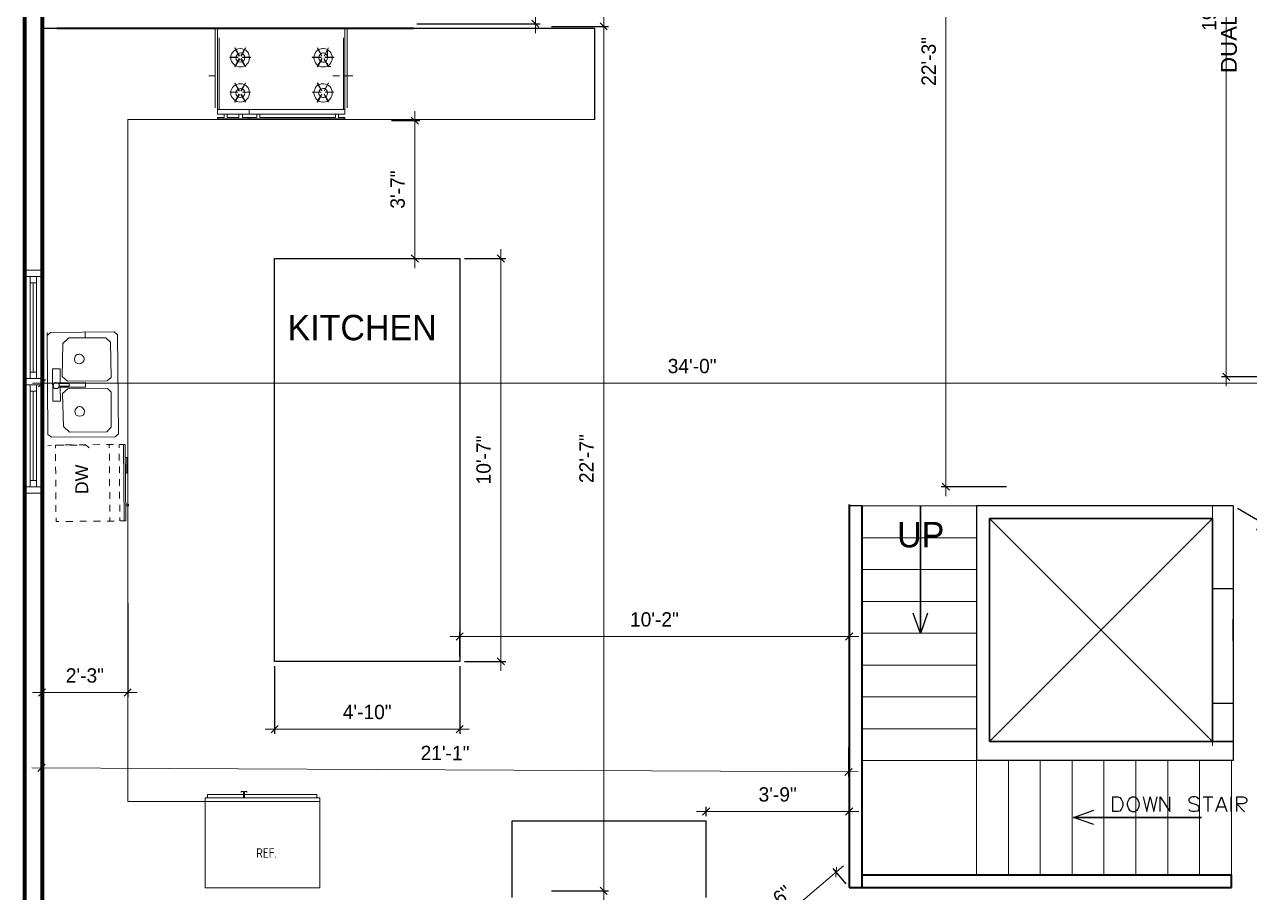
# Model space of a CAD drawing. Extents: x 2753 to 8941, y 12146 to 15850.
# Drawn here: x 5429 to 5813.5, y 13919 to 14191.7 of the extents above; entities that cross this region are included whole.
import ezdxf

# ---------------------------------------------------------------- set-up
doc = ezdxf.new("R2010")
doc.units = 0
doc.header["$LTSCALE"] = 20
doc.header["$MEASUREMENT"] = 0
doc.layers.get('0').update_dxf_attribs({"lineweight": 9})
doc.layers.get('DefPoints').update_dxf_attribs({"color": 17})
for name, color, linetype in [('$0$01', 1, 'Continuous'), ('$0$A-HATCH-ROOF', 252, 'Continuous'), ('A-WALL-PATT', 253, 'Continuous'), ('A-WALL-PATT-I', 1, 'Continuous'), ('ARROW', 4, 'Continuous'), ('EX-BLDG_EXTERIOR', 1, 'Continuous'), ('PEL_INT', 1, 'Continuous'), ('S-GRID-DIM', 1, 'Continuous'), ('S-SECT-MISC', 134, 'Continuous')]:
    doc.layers.add(name, color=color, linetype=linetype)
for name, color, linetype, lineweight in [('A-FINE-15', 4, 'Continuous', 15), ('A-stairs', 30, 'Continuous', 13), ('A-Wall-New', 1, 'Continuous', 50), ('A-Wall-Partition', 3, 'Continuous', 35), ('A-windoor', 2, 'Continuous', 13), ('AFURNITURE', 134, 'Continuous', 18), ('DIM', 8, 'Continuous', 5), ('TEXT', 6, 'Continuous', 25)]:
    doc.layers.add(name, color=color, linetype=linetype, lineweight=lineweight)
doc.styles.add('ARCHITXT', font='ARCHITXT.SHX', dxfattribs={"height": 2})
doc.styles.add('PDF Arial', font='arial.ttf')
doc.styles.get("Standard").update_dxf_attribs({"font": 'stylu.ttf'})
doc.dimstyles.new('Forum 24', dxfattribs={"dimscale": 24, "dimtxt": 0.1875, "dimasz": 0.09375, "dimexe": 0.0625, "dimexo": 0.0625, "dimgap": 0.125, "dimtad": 1, "dimdec": 4, "dimrnd": 1, "dimzin": 7, "dimdsep": 46, "dimlunit": 4, "dimtxsty": 'Standard', "dimblk": 'OBLIQUE', "dimblk1": 'DIMTICK', "dimblk2": 'OBLIQUE', "dimcen": -0.0625, "dimdle": 0.125, "dimclrd": 256, "dimclre": 256, "dimclrt": 256, "dimadec": 0, "dimazin": 0, "dimtfac": 1, "dimtdec": 4, "dimtmove": 1, "dimatfit": 3, "dimfxl": 0.0625, "dimtvp": 1.2, "dimfrac": 2, "dimtolj": 1, "dimtzin": 7, "dimlwd": 13, "dimarcsym": 0})

# ---------------------------------------------------------------- blocks, each defined once
blk = doc.blocks.new('*U674')
for p, q in [((-18, 0), (14, 0)), ((-18, -3.75), (-18, -1.75)), ((-18, -1.75), (14, -1.75)), ((14, -3.75), (-18, -3.75)), ((-16, -1.75), (-16, -3.75)), ((12, -2.75), (-16, -2.75)), ((12, -1.75), (12, -3.75)), ((14, -1.75), (14, -3.75)), ((-18, -5.5), (14, -5.5))]:
    blk.add_line(p, q)
blk.add_lwpolyline([(-18, -5.5), (-20, -5.5), (-20, 0), (-18, 0)], close=True)
at = {"extrusion": (0, 0, -1)}
blk.add_lwpolyline([(-14, -5.5), (-16, -5.5), (-16, 0), (-14, 0)], close=True, dxfattribs=at)
blk = doc.blocks.new('U5TU')
at = {"layer": 'AFURNITURE'}
for p, q in [((21915.98, 3043.41), (21890.95, 3043.41)), ((21915.98, 3002.04), (21890.95, 3002.04))]:
    blk.add_line(p, q, dxfattribs=at)
for points in [[(21905.97, 3043.2), (21905.97, 3045.2)], [(21917.97, 3042.74), (21890.95, 3042.74)], [(21916.53, 3042.3), (21893.95, 3042.3)], [(21905.97, 3042.52), (21905.97, 3044.64)], [(21916.53, 3002.71), (21916.53, 3042.74)], [(21917.97, 3002.71), (21917.97, 3042.74)], [(21919.42, 3042.74), (21918.97, 3042.74)], [(21918.97, 3040.74), (21918.97, 3042.74)], [(21919.42, 3002.71), (21919.42, 3042.74)], [(21899.74, 3036.18), (21897.18, 3037.63)], [(21899.62, 3036.18), (21897.18, 3037.52)], [(21897.29, 3036.07), (21897.4, 3036.63), (21897.62, 3037.18), (21897.96, 3037.63), (21898.29, 3037.96), (21898.73, 3038.29), (21899.18, 3038.52), (21899.74, 3038.74), (21900.18, 3038.74), (21900.85, 3038.74), (21901.29, 3038.52), (21901.85, 3038.29), (21902.29, 3037.96), (21902.63, 3037.63), (21902.85, 3037.18), (21903.07, 3036.63), (21903.07, 3036.07)], [(21900.07, 3036.51), (21900.07, 3039.29)], [(21900.18, 3039.29), (21900.07, 3039.29)], [(21900.18, 3036.51), (21900.18, 3039.29)], [(21900.51, 3036.18), (21902.96, 3037.63)], [(21900.74, 3036.18), (21903.07, 3037.52)], [(21902.96, 3037.29), (21902.96, 3038.29)], [(21903.07, 3037.52), (21902.96, 3037.63)], [(21905.97, 3038.98), (21905.97, 3041.09)], [(21908.19, 3037.52), (21908.19, 3037.63)], [(21910.63, 3036.18), (21908.19, 3037.63)], [(21910.63, 3036.18), (21908.19, 3037.52)], [(21908.41, 3036.07), (21908.52, 3036.63), (21908.74, 3037.18), (21908.96, 3037.63), (21909.3, 3037.96), (21909.74, 3038.29), (21910.19, 3038.52), (21910.74, 3038.74), (21911.3, 3038.74), (21911.86, 3038.74), (21912.41, 3038.52), (21912.86, 3038.29), (21913.3, 3037.96), (21913.63, 3037.63), (21913.97, 3037.18), (21914.08, 3036.63), (21914.19, 3036.07)], [(21911.08, 3036.51), (21911.08, 3039.29)], [(21911.08, 3036.51), (21911.08, 3039.29)], [(21911.63, 3036.18), (21913.97, 3037.63)], [(21911.74, 3036.18), (21914.19, 3037.52)], [(21914.19, 3037.52), (21913.97, 3037.63)], [(21918.97, 3040.74), (21917.97, 3040.74)], [(21918.97, 3039.74), (21917.97, 3039.74)], [(21918.97, 3016.05), (21918.97, 3039.74)], [(21897.18, 3034.07), (21899.74, 3035.51)], [(21897.18, 3034.29), (21899.62, 3035.51)], [(21903.07, 3036.07), (21903.07, 3035.85), (21903.07, 3035.29), (21902.85, 3034.85), (21902.63, 3034.29), (21902.29, 3033.85), (21901.85, 3033.51), (21901.29, 3033.29), (21900.85, 3033.07), (21900.18, 3032.96), (21899.62, 3033.07), (21899.07, 3033.29), (21898.62, 3033.51), (21898.18, 3033.85), (21897.85, 3034.29), (21897.51, 3034.85), (21897.4, 3035.29), (21897.29, 3035.85), (21897.29, 3036.07)], [(21897.96, 3037.29), (21899.85, 3037.29)], [(21898.73, 3036.07), (21898.85, 3036.29), (21898.96, 3036.63), (21899.29, 3036.96), (21899.74, 3037.18), (21900.18, 3037.29), (21900.74, 3037.18), (21901.18, 3036.96), (21901.51, 3036.63), (21901.63, 3036.29), (21901.63, 3036.07)], [(21901.63, 3036.07), (21901.63, 3035.85), (21901.51, 3035.4), (21901.18, 3034.96), (21900.74, 3034.62), (21900.18, 3034.4), (21899.62, 3034.62), (21899.18, 3034.96), (21898.85, 3035.4), (21898.73, 3035.85), (21898.73, 3036.07)], [(21899.62, 3036.18), (21899.74, 3036.18)], [(21899.74, 3035.51), (21899.62, 3035.51)], [(21900.18, 3036.51), (21900.07, 3036.51)], [(21900.07, 3032.51), (21900.07, 3035.29)], [(21900.18, 3035.29), (21900.07, 3035.29)], [(21900.18, 3032.51), (21900.18, 3035.29)], [(21900.74, 3036.18), (21900.51, 3036.18)], [(21900.51, 3035.51), (21900.74, 3035.51)], [(21902.96, 3034.07), (21900.51, 3035.51)], [(21903.07, 3034.29), (21900.74, 3035.51)], [(21901.96, 3037.29), (21902.96, 3037.29)], [(21902.96, 3034.07), (21903.07, 3034.29)], [(21908.19, 3034.07), (21910.63, 3035.51)], [(21908.19, 3034.29), (21910.63, 3035.51)], [(21908.19, 3034.07), (21908.19, 3034.29)], [(21914.19, 3036.07), (21914.19, 3035.85), (21914.08, 3035.29), (21913.97, 3034.85), (21913.63, 3034.29), (21913.3, 3033.85), (21912.86, 3033.51), (21912.41, 3033.29), (21911.86, 3033.07), (21911.3, 3032.96), (21910.63, 3033.07), (21910.19, 3033.29), (21909.63, 3033.51), (21909.19, 3033.85), (21908.85, 3034.29), (21908.63, 3034.85), (21908.41, 3035.29), (21908.41, 3035.85), (21908.41, 3036.07)], [(21909.85, 3036.07), (21909.85, 3036.29), (21910.08, 3036.63), (21910.41, 3036.96), (21910.74, 3037.18), (21911.3, 3037.29), (21911.86, 3037.18), (21912.3, 3036.96), (21912.63, 3036.63), (21912.63, 3036.29), (21912.75, 3036.07)], [(21912.75, 3036.07), (21912.75, 3035.85), (21912.63, 3035.4), (21912.3, 3034.96), (21911.86, 3034.62), (21911.3, 3034.4), (21910.74, 3034.62), (21910.19, 3034.96), (21909.97, 3035.4), (21909.85, 3035.85), (21909.85, 3036.07)], [(21911.08, 3032.51), (21911.08, 3035.29)], [(21911.08, 3032.51), (21911.08, 3035.29)], [(21911.74, 3036.18), (21911.63, 3036.18)], [(21911.63, 3035.51), (21911.74, 3035.51)], [(21913.97, 3034.07), (21911.63, 3035.51)], [(21914.19, 3034.29), (21911.74, 3035.51)], [(21913.97, 3034.07), (21914.19, 3034.29)], [(21900.18, 3032.51), (21900.07, 3032.51)], [(21918.97, 3016.05), (21917.97, 3016.05)], [(21918.97, 3015.05), (21917.97, 3015.05)], [(21918.97, 3010.61), (21918.97, 3015.05)], [(21899.62, 3010.05), (21897.18, 3011.5)], [(21899.74, 3010.27), (21897.18, 3011.5)], [(21897.29, 3009.94), (21897.4, 3010.49), (21897.62, 3011.05), (21897.85, 3011.61), (21898.18, 3011.94), (21898.62, 3012.39), (21899.18, 3012.61), (21899.62, 3012.72), (21900.18, 3012.83), (21900.85, 3012.72), (21901.29, 3012.61), (21901.85, 3012.39), (21902.29, 3011.94), (21902.63, 3011.61), (21902.85, 3011.05), (21903.07, 3010.49), (21903.07, 3009.94)], [(21898.73, 3009.94), (21898.73, 3009.94), (21898.85, 3010.49), (21899.18, 3010.94), (21899.62, 3011.27), (21900.18, 3011.38), (21900.74, 3011.27), (21901.18, 3010.94), (21901.51, 3010.49), (21901.63, 3009.94), (21901.63, 3009.94)], [(21900.07, 3010.61), (21900.07, 3013.16)], [(21900.18, 3013.16), (21900.07, 3013.16)], [(21900.18, 3010.61), (21900.07, 3010.61)], [(21900.18, 3010.61), (21900.18, 3013.16)], [(21900.51, 3010.27), (21902.96, 3011.5)], [(21900.74, 3010.05), (21903.07, 3011.5)], [(21903.07, 3011.5), (21902.96, 3011.5)], [(21910.63, 3010.05), (21908.19, 3011.5)], [(21910.63, 3010.27), (21908.19, 3011.5)], [(21908.41, 3009.94), (21908.41, 3010.49), (21908.63, 3011.05), (21908.96, 3011.61), (21909.3, 3011.94), (21909.74, 3012.39), (21910.19, 3012.61), (21910.74, 3012.72), (21911.3, 3012.83), (21911.86, 3012.72), (21912.41, 3012.61), (21912.86, 3012.39), (21913.3, 3011.94), (21913.63, 3011.61), (21913.97, 3011.05), (21914.08, 3010.49), (21914.19, 3009.94)], [(21909.85, 3009.94), (21909.85, 3009.94), (21909.97, 3010.49), (21910.19, 3010.94), (21910.74, 3011.27), (21911.3, 3011.38), (21911.86, 3011.27), (21912.3, 3010.94), (21912.63, 3010.49), (21912.75, 3009.94), (21912.75, 3009.94)], [(21911.08, 3010.61), (21911.08, 3013.16)], [(21911.08, 3010.61), (21911.08, 3013.16)], [(21911.63, 3010.27), (21913.97, 3011.5)], [(21911.74, 3010.05), (21914.19, 3011.5)], [(21914.19, 3011.5), (21913.97, 3011.5)], [(21917.97, 3012.72), (21916.53, 3012.72)], [(21918.97, 3010.61), (21917.97, 3010.61)], [(21919.42, 3012.72), (21918.97, 3012.72)], [(21897.18, 3008.16), (21899.62, 3009.61)], [(21897.18, 3008.16), (21899.74, 3009.49)], [(21903.07, 3009.94), (21903.07, 3009.94), (21903.07, 3009.38), (21902.85, 3008.83), (21902.63, 3008.27), (21902.29, 3007.83), (21901.85, 3007.49), (21901.29, 3007.16), (21900.85, 3006.94), (21900.18, 3006.94), (21899.62, 3006.94), (21899.07, 3007.16), (21898.62, 3007.49), (21898.18, 3007.83), (21897.85, 3008.27), (21897.51, 3008.83), (21897.4, 3009.38), (21897.29, 3009.94), (21897.29, 3009.94)], [(21901.63, 3009.94), (21901.51, 3009.38), (21901.18, 3008.94), (21900.74, 3008.6), (21900.18, 3008.49), (21899.74, 3008.6), (21899.29, 3008.94), (21898.96, 3009.38), (21898.73, 3009.94)], [(21899.62, 3010.05), (21899.74, 3010.27)], [(21899.74, 3009.49), (21899.62, 3009.61)], [(21900.07, 3006.6), (21900.07, 3009.16)], [(21900.18, 3009.16), (21900.07, 3009.16)], [(21900.18, 3006.6), (21900.18, 3009.16)], [(21900.74, 3010.05), (21900.51, 3010.27)], [(21900.51, 3009.49), (21900.74, 3009.61)], [(21902.96, 3008.16), (21900.51, 3009.49)], [(21903.07, 3008.16), (21900.74, 3009.61)], [(21902.96, 3008.16), (21903.07, 3008.16)], [(21908.19, 3008.16), (21910.63, 3009.61)], [(21908.19, 3008.16), (21910.63, 3009.49)], [(21914.19, 3009.94), (21914.19, 3009.94), (21914.08, 3009.38), (21913.97, 3008.83), (21913.63, 3008.27), (21913.3, 3007.83), (21912.86, 3007.49), (21912.41, 3007.16), (21911.86, 3006.94), (21911.3, 3006.94), (21910.63, 3006.94), (21910.19, 3007.16), (21909.63, 3007.49), (21909.19, 3007.83), (21908.85, 3008.27), (21908.63, 3008.83), (21908.41, 3009.38), (21908.41, 3009.94), (21908.41, 3009.94)], [(21912.75, 3009.94), (21912.63, 3009.38), (21912.3, 3008.94), (21911.86, 3008.6), (21911.3, 3008.49), (21910.74, 3008.6), (21910.41, 3008.94), (21910.08, 3009.38), (21909.85, 3009.94)], [(21910.63, 3010.05), (21910.63, 3010.27)], [(21910.63, 3009.49), (21910.63, 3009.61)], [(21911.08, 3006.6), (21911.08, 3009.16)], [(21911.08, 3006.6), (21911.08, 3009.16)], [(21911.74, 3010.05), (21911.63, 3010.27)], [(21911.63, 3009.49), (21911.74, 3009.61)], [(21913.97, 3008.16), (21911.63, 3009.49)], [(21914.19, 3008.16), (21911.74, 3009.61)], [(21913.97, 3008.16), (21914.19, 3008.16)], [(21918.97, 3009.49), (21917.97, 3009.49)], [(21918.97, 3005.82), (21918.97, 3009.49)], [(21916.53, 3003.27), (21893.95, 3003.27)], [(21900.18, 3006.6), (21900.07, 3006.6)], [(21918.97, 3005.82), (21917.97, 3005.82)], [(21918.97, 3004.82), (21917.97, 3004.82)], [(21918.97, 3004.82), (21917.97, 3004.82)], [(21918.97, 3002.71), (21918.97, 3004.82)], [(21917.97, 3002.71), (21890.95, 3002.71)], [(21905.97, 3001.15), (21905.97, 3002.04)], [(21905.97, 3000.05), (21905.97, 3001.83)], [(21919.42, 3002.71), (21918.97, 3002.71)]]:
    blk.add_lwpolyline(points, dxfattribs=at)
blk = doc.blocks.new('QWA')
at = {"layer": 'AFURNITURE'}
blk.add_line((22086.83, 3052.23), (22122.86, 3052.23), dxfattribs=at)
for points in [[(22086.83, 3080.51), (22086.83, 3052.23)], [(22086.83, 3080.51), (22122.86, 3080.51)], [(22087.61, 3081.51), (22098.84, 3081.51)], [(22087.61, 3081.51), (22087.61, 3080.51)], [(22098.18, 3082.51), (22098.84, 3082.51)], [(22098.18, 3082.51), (22098.18, 3082.18)], [(22098.84, 3082.51), (22098.84, 3080.51)], [(22099.18, 3082.51), (22099.18, 3080.51)], [(22099.18, 3082.51), (22099.95, 3082.51)], [(22099.18, 3081.51), (22121.86, 3081.51)], [(22099.95, 3082.51), (22099.95, 3082.18)], [(22121.86, 3081.51), (22121.86, 3080.51)], [(22122.86, 3080.51), (22122.86, 3052.23)], [(22086.83, 3079.4), (22122.86, 3079.4)]]:
    blk.add_lwpolyline(points, dxfattribs=at)
at = {"layer": 'TEXT', "insert": (22106.11, 3061.67), "char_height": 3, "width": 72.8977, "attachment_point": 8, "style": 'ARCHITXT'}
blk.add_mtext('\\A1;REF.', dxfattribs=at)
blk = doc.blocks.new('OLL')
at = {"layer": 'AFURNITURE'}
for points in [[(21963.83, 3098.16), (21963.83, 3099.05)], [(21964.94, 3099.05), (21963.83, 3099.05)], [(21968.95, 3099.05), (21966.84, 3099.05)], [(21972.95, 3099.05), (21970.84, 3099.05)], [(21976.95, 3099.05), (21974.84, 3099.05)], [(21980.96, 3099.05), (21978.84, 3099.05)], [(21984.96, 3099.05), (21982.85, 3099.05)], [(21987.85, 3099.05), (21986.85, 3099.05)], [(21987.77, 3100.27), (21987.77, 3101.39)], [(21987.85, 3098.16), (21987.85, 3099.05)], [(21991.19, 3101.39), (21990.3, 3100.27)], [(21990.3, 3080.26), (21990.3, 3100.27)], [(22022.32, 3101.39), (21991.19, 3101.39)], [(22011.76, 3099.72), (22001.64, 3099.72)], [(22001.64, 3097.38), (22001.64, 3099.72)], [(22007.53, 3098.83), (22007.42, 3099.16), (22007.2, 3099.39), (22006.87, 3099.5), (22006.53, 3099.61), (22006.2, 3099.5), (22005.86, 3099.39), (22005.64, 3099.16), (22005.64, 3098.83)], [(22011.76, 3097.38), (22011.76, 3099.72)], [(22019.28, 3101.39), (22018.39, 3101.39)], [(22023.17, 3101.39), (22021.28, 3101.39)], [(22023.21, 3100.27), (22022.32, 3101.39)], [(22023.21, 3080.26), (22023.21, 3100.27)], [(21963.83, 3093.83), (21963.83, 3095.94)], [(21987.77, 3096.27), (21987.77, 3098.27)], [(21987.85, 3093.83), (21987.85, 3095.94)], [(21993.63, 3096.49), (21991.85, 3094.6)], [(22003.97, 3096.72), (21993.63, 3096.49)], [(22005.98, 3097.38), (22001.64, 3097.38)], [(22005.42, 3095.05), (22003.97, 3096.72)], [(22005.42, 3082.59), (22005.42, 3095.05)], [(22005.64, 3098.83), (22005.64, 3098.61), (22005.64, 3098.27), (22005.86, 3097.94), (22006.2, 3097.72), (22006.53, 3097.72), (22006.98, 3097.72), (22007.2, 3097.94), (22007.42, 3098.27), (22007.53, 3098.61), (22007.53, 3098.83)], [(22005.98, 3089.49), (22005.98, 3097.83)], [(22006.31, 3094.6), (22006.31, 3097.72)], [(22007.09, 3094.6), (22007.09, 3097.72)], [(22007.42, 3089.49), (22007.42, 3097.83)], [(22011.76, 3097.38), (22007.42, 3097.38)], [(22009.31, 3096.72), (22007.87, 3095.05)], [(22007.87, 3082.59), (22007.87, 3095.05)], [(22019.76, 3096.49), (22009.31, 3096.72)], [(22021.43, 3094.6), (22019.76, 3096.49)], [(21963.83, 3089.49), (21963.83, 3091.6)], [(21987.77, 3092.27), (21987.77, 3094.27)], [(21987.85, 3089.49), (21987.85, 3091.6)], [(21991.85, 3082.93), (21991.85, 3094.6)], [(21999.86, 3091.38), (21999.75, 3091.94), (21999.3, 3092.49), (21998.86, 3092.71), (21998.3, 3092.82), (21997.64, 3092.71), (21997.19, 3092.49), (21996.97, 3091.94), (21996.86, 3091.38)], [(21996.86, 3091.38), (21996.86, 3091.38), (21996.97, 3090.82), (21997.19, 3090.27), (21997.64, 3089.93), (21998.3, 3089.82), (21998.53, 3089.82), (21998.86, 3089.93), (21999.08, 3090.16), (21999.3, 3090.27), (21999.53, 3090.6), (21999.75, 3090.82), (21999.86, 3091.16), (21999.86, 3091.38), (21999.86, 3091.38)], [(22007.09, 3094.6), (22006.31, 3094.6)], [(22016.32, 3091.38), (22016.21, 3091.94), (22015.87, 3092.49), (22015.32, 3092.71), (22014.76, 3092.82), (22014.2, 3092.71), (22013.76, 3092.49), (22013.43, 3091.94), (22013.32, 3091.38)], [(22013.32, 3091.38), (22013.32, 3091.38), (22013.43, 3090.82), (22013.76, 3090.27), (22014.2, 3089.93), (22014.76, 3089.82), (22015.09, 3089.82), (22015.32, 3089.93), (22015.65, 3090.16), (22015.87, 3090.27), (22016.1, 3090.6), (22016.21, 3090.82), (22016.32, 3091.16), (22016.32, 3091.38), (22016.32, 3091.38)], [(22021.43, 3082.93), (22021.43, 3094.6)], [(21986.88, 3088.49), (21987.77, 3089.38)], [(21987.77, 3089.38), (21987.77, 3090.27)], [(22007.42, 3089.49), (22005.98, 3089.49)], [(22021.28, 3089.38), (22023.17, 3089.38)], [(21963.83, 3085.15), (21963.83, 3087.26)], [(21987.85, 3085.15), (21987.85, 3087.26)], [(21963.83, 3080.82), (21963.83, 3083.04)], [(21964.94, 3082.15), (21963.83, 3082.15)], [(21968.95, 3082.15), (21966.84, 3082.15)], [(21972.95, 3082.15), (21970.84, 3082.15)], [(21976.95, 3082.15), (21974.84, 3082.15)], [(21980.96, 3082.15), (21978.84, 3082.15)], [(21984.96, 3082.15), (21982.85, 3082.15)], [(21987.85, 3082.15), (21986.85, 3082.15)], [(21987.85, 3080.82), (21987.85, 3083.04)], [(21991.19, 3079.26), (21990.3, 3080.26)], [(21993.3, 3081.48), (21991.85, 3082.93)], [(22004.31, 3081.37), (21993.3, 3081.48)], [(22005.42, 3082.59), (22004.31, 3081.37)], [(22008.87, 3081.37), (22007.87, 3082.59)], [(22019.99, 3081.48), (22008.87, 3081.37)], [(22021.43, 3082.93), (22019.99, 3081.48)], [(22023.21, 3080.26), (22022.32, 3079.26)], [(21964.94, 3079.04), (21963.83, 3079.04)], [(21963.83, 3077.7), (21963.83, 3078.81)], [(21987.85, 3077.7), (21963.83, 3077.7)], [(21963.83, 3077.15), (21963.83, 3077.7)], [(21987.85, 3077.15), (21963.83, 3077.15)], [(21968.95, 3079.04), (21966.84, 3079.04)], [(21968.61, 3076.26), (21968.61, 3077.15)], [(21969.06, 3076.26), (21968.61, 3076.26)], [(21969.06, 3076.26), (21969.06, 3077.15)], [(21969.06, 3076.26), (21969.06, 3077.15)], [(21972.95, 3079.04), (21970.84, 3079.04)], [(21976.95, 3079.04), (21974.84, 3079.04)], [(21980.96, 3079.04), (21978.84, 3079.04)], [(21978.84, 3076.7), (21978.84, 3077.15)], [(21983.74, 3076.7), (21978.84, 3076.7)], [(21984.96, 3079.04), (21982.85, 3079.04)], [(21983.74, 3076.7), (21983.74, 3077.15)], [(21987.85, 3079.04), (21986.85, 3079.04)], [(21987.85, 3077.7), (21987.85, 3078.81)], [(21987.85, 3077.15), (21987.85, 3077.7)], [(22022.32, 3079.26), (21991.19, 3079.26)]]:
    blk.add_lwpolyline(points, dxfattribs=at)
at = {"layer": 'TEXT', "insert": (21972.35, 3092.89), "char_height": 4, "width": 61.2803, "attachment_point": 1}
blk.add_mtext('{\\fArial|b0|i0|c0|p34;DW}', dxfattribs=at)
blk = doc.blocks.new('_Oblique')
at = {"color": 0, "linetype": 'ByBlock', "lineweight": -2}
blk.add_line((-0.5, -0.5), (0.5, 0.5), dxfattribs=at)
blk = doc.blocks.new('*D788')
at = {"layer": 'DefPoints', "color": 0, "transparency": 16777216}
for p in [(5558.71, 14313.63), (5550.67, 14191.9), (5589.36, 14191.9)]:
    blk.add_point(p, dxfattribs=at)
at = {"layer": 'DIM', "lineweight": 13, "transparency": 16777216}
blk.add_line((5589.36, 14316.63), (5589.36, 14188.9), dxfattribs=at)
at = {"layer": 'DIM', "lineweight": -2, "transparency": 16777216}
for p, q in [((5560.21, 14313.63), (5590.86, 14313.63)), ((5552.17, 14191.9), (5590.86, 14191.9))]:
    blk.add_line(p, q, dxfattribs=at)
at = {"layer": 'DIM', "lineweight": 13, "transparency": 16777216, "xscale": 2.25, "yscale": 2.25, "zscale": 2.25}
for p, rotation in [((5589.36, 14313.63), 90), ((5589.36, 14191.9), 270)]:
    blk.add_blockref('_Oblique', p, dxfattribs=dict(at, rotation=rotation))
at = {"layer": 'DIM', "transparency": 16777216, "insert": (5580.98, 14253.12), "char_height": 4.5, "attachment_point": 5, "rotation": 90}
blk.add_mtext('\\A1;10\'-2"', dxfattribs=at)
blk = doc.blocks.new('DIMTICK')
for p, q in [((-1, 0), (1, 0)), ((0, 1), (0, -1))]:
    blk.add_line(p, q)
at = {"const_width": 0.141}
blk.add_lwpolyline([(0.71, 0.71), (-0.71, -0.71)], dxfattribs=at)
blk = doc.blocks.new('*D790')
at = {"layer": 'DefPoints', "color": 0, "transparency": 16777216}
for p in [(5842.6, 14191.4), (5434.52, 14185.59), (5842.6, 14079)]:
    blk.add_point(p, dxfattribs=at)
at = {"layer": 'DIM', "lineweight": -2, "transparency": 16777216}
for p, q in [((5842.6, 14189.9), (5842.6, 14077.5)), ((5434.52, 14184.09), (5434.52, 14077.5))]:
    blk.add_line(p, q, dxfattribs=at)
at = {"layer": 'DIM', "lineweight": 13, "transparency": 16777216}
blk.add_line((5431.52, 14079), (5845.6, 14079), dxfattribs=at)
at = {"layer": 'DIM', "lineweight": 13, "transparency": 16777216, "xscale": 2.25, "yscale": 2.25, "zscale": 2.25, "rotation": 180}
blk.add_blockref('_Oblique', (5434.52, 14079), dxfattribs=at)
at = {"layer": 'DIM', "lineweight": 13, "transparency": 16777216, "xscale": 2.25, "yscale": 2.25, "zscale": 2.25}
blk.add_blockref('_Oblique', (5842.6, 14079), dxfattribs=at)
at = {"layer": 'DIM', "transparency": 16777216, "insert": (5638.56, 14084.36), "char_height": 4.5, "attachment_point": 5}
blk.add_mtext('\\A1;34\'-0"', dxfattribs=at)
blk = doc.blocks.new('*D791')
at = {"layer": '$0$A-HATCH-ROOF', "lineweight": 13, "transparency": 16777216}
blk.add_line((5551.55, 14164.47), (5551.55, 14115.14), dxfattribs=at)
at = {"layer": '$0$A-HATCH-ROOF', "lineweight": -2, "transparency": 16777216}
for p, q in [((5544.21, 14161.47), (5553.05, 14161.47)), ((5544.21, 14118.14), (5553.05, 14118.14))]:
    blk.add_line(p, q, dxfattribs=at)
at = {"layer": 'DefPoints', "color": 0, "transparency": 16777216}
for p in [(5542.71, 14161.47), (5542.71, 14118.14), (5551.55, 14118.14)]:
    blk.add_point(p, dxfattribs=at)
at = {"layer": '$0$A-HATCH-ROOF', "lineweight": 13, "transparency": 16777216, "xscale": 2.25, "yscale": 2.25, "zscale": 2.25}
for p, rotation in [((5551.55, 14161.47), 90), ((5551.55, 14118.14), 270)]:
    blk.add_blockref('_Oblique', p, dxfattribs=dict(at, rotation=rotation))
at = {"layer": '$0$A-HATCH-ROOF', "transparency": 16777216, "insert": (5546.14, 14139.8), "char_height": 4.5, "attachment_point": 5, "rotation": 90}
blk.add_mtext('\\A1;3\'-7"', dxfattribs=at)
blk = doc.blocks.new('*D793')
at = {"layer": 'DefPoints', "color": 0, "transparency": 16777216}
for p in [(5592.96, 14191.05), (5592.96, 13919.57), (5610.8, 13919.57)]:
    blk.add_point(p, dxfattribs=at)
at = {"layer": 'DIM', "lineweight": 13, "transparency": 16777216}
blk.add_line((5610.8, 14194.05), (5610.8, 13916.57), dxfattribs=at)
at = {"layer": 'DIM', "lineweight": -2, "transparency": 16777216}
for p, q in [((5594.46, 14191.05), (5612.3, 14191.05)), ((5594.46, 13919.57), (5612.3, 13919.57))]:
    blk.add_line(p, q, dxfattribs=at)
at = {"layer": 'DIM', "lineweight": 13, "transparency": 16777216, "xscale": 2.25, "yscale": 2.25, "zscale": 2.25}
for p, rotation in [((5610.8, 14191.05), 90), ((5610.8, 13919.57), 270)]:
    blk.add_blockref('_Oblique', p, dxfattribs=dict(at, rotation=rotation))
at = {"layer": 'DIM', "transparency": 16777216, "insert": (5605.39, 14055.31), "char_height": 4.5, "attachment_point": 5, "rotation": 90}
blk.add_mtext('\\A1;22\'-7"', dxfattribs=at)
blk = doc.blocks.new('*D817')
at = {"layer": 'A-WALL-PATT', "lineweight": -2, "transparency": 16777216}
for p, q in [((5567.11, 14118.14), (5580.04, 14118.14)), ((5567.11, 13991.63), (5580.04, 13991.63))]:
    blk.add_line(p, q, dxfattribs=at)
at = {"layer": 'A-WALL-PATT', "lineweight": 13, "transparency": 16777216}
blk.add_line((5578.54, 14121.14), (5578.54, 13988.63), dxfattribs=at)
at = {"layer": 'DefPoints', "color": 0, "transparency": 16777216}
for p in [(5565.61, 14118.14), (5565.61, 13991.63), (5578.54, 13991.63)]:
    blk.add_point(p, dxfattribs=at)
at = {"layer": 'A-WALL-PATT', "lineweight": 13, "transparency": 16777216, "xscale": 2.25, "yscale": 2.25, "zscale": 2.25}
for p, rotation in [((5578.54, 14118.14), 90), ((5578.54, 13991.63), 270)]:
    blk.add_blockref('_Oblique', p, dxfattribs=dict(at, rotation=rotation))
at = {"layer": 'A-WALL-PATT', "transparency": 16777216, "insert": (5573.11, 14054.89), "char_height": 4.5, "attachment_point": 5, "rotation": 90}
blk.add_mtext('\\A1;10\'-7"', dxfattribs=at)
blk = doc.blocks.new('*D818')
at = {"layer": 'A-WALL-PATT', "lineweight": -2, "transparency": 16777216}
for p, q in [((5507.53, 13990.13), (5507.53, 13968.84)), ((5565.61, 13990.13), (5565.61, 13968.84))]:
    blk.add_line(p, q, dxfattribs=at)
at = {"layer": 'A-WALL-PATT', "lineweight": 13, "transparency": 16777216}
blk.add_line((5504.53, 13970.34), (5568.61, 13970.34), dxfattribs=at)
at = {"layer": 'DefPoints', "color": 0, "transparency": 16777216}
for p in [(5507.53, 13991.63), (5565.61, 13991.63), (5565.61, 13970.34)]:
    blk.add_point(p, dxfattribs=at)
at = {"layer": 'A-WALL-PATT', "lineweight": 13, "transparency": 16777216, "xscale": 2.25, "yscale": 2.25, "zscale": 2.25, "rotation": 180}
blk.add_blockref('_Oblique', (5507.53, 13970.34), dxfattribs=at)
at = {"layer": 'A-WALL-PATT', "lineweight": 13, "transparency": 16777216, "xscale": 2.25, "yscale": 2.25, "zscale": 2.25}
blk.add_blockref('_Oblique', (5565.61, 13970.34), dxfattribs=at)
at = {"layer": 'A-WALL-PATT', "transparency": 16777216, "insert": (5536.57, 13975.71), "char_height": 4.5, "attachment_point": 5}
blk.add_mtext('\\A1;4\'-10"', dxfattribs=at)
blk = doc.blocks.new('*D852')
at = {"layer": 'A-WALL-PATT', "lineweight": 13, "transparency": 16777216}
blk.add_line((5686.05, 13927.38), (5649.74, 13896.65), dxfattribs=at)
at = {"layer": 'A-WALL-PATT', "lineweight": -2, "transparency": 16777216}
for p, q in [((5686.86, 13921.79), (5682.8, 13926.59)), ((5655.13, 13894.93), (5651.07, 13899.73))]:
    blk.add_line(p, q, dxfattribs=at)
at = {"layer": 'DefPoints', "color": 0, "transparency": 16777216}
for p in [(5687.83, 13920.65), (5652.03, 13898.59), (5656.1, 13893.79)]:
    blk.add_point(p, dxfattribs=at)
at = {"layer": 'A-WALL-PATT', "lineweight": 13, "transparency": 16777216, "xscale": 2.25, "yscale": 2.25, "zscale": 2.25}
for p, rotation in [((5683.76, 13925.44), 40.24479716619379), ((5652.03, 13898.59), 220.2447971661937)]:
    blk.add_blockref('_Oblique', p, dxfattribs=dict(at, rotation=rotation))
at = {"layer": 'A-WALL-PATT', "transparency": 16777216, "insert": (5664.45, 13916.09), "char_height": 4.5, "attachment_point": 5, "rotation": 40.2448}
blk.add_mtext('\\A1;3\'-6"', dxfattribs=at)
blk = doc.blocks.new('*D853')
at = {"layer": 'A-WALL-PATT', "lineweight": -2, "transparency": 16777216}
for p, q in [((5642.98, 13943.07), (5642.98, 13946)), ((5687.83, 13943.07), (5687.83, 13946))]:
    blk.add_line(p, q, dxfattribs=at)
at = {"layer": 'A-WALL-PATT', "lineweight": 13, "transparency": 16777216}
blk.add_line((5639.98, 13944.5), (5690.83, 13944.5), dxfattribs=at)
at = {"layer": 'DefPoints', "color": 0, "transparency": 16777216}
for p in [(5642.98, 13941.57), (5687.83, 13944.5), (5687.83, 13941.57)]:
    blk.add_point(p, dxfattribs=at)
at = {"layer": 'A-WALL-PATT', "lineweight": 13, "transparency": 16777216, "xscale": 2.25, "yscale": 2.25, "zscale": 2.25, "rotation": 180}
blk.add_blockref('_Oblique', (5642.98, 13944.5), dxfattribs=at)
at = {"layer": 'A-WALL-PATT', "lineweight": 13, "transparency": 16777216, "xscale": 2.25, "yscale": 2.25, "zscale": 2.25}
blk.add_blockref('_Oblique', (5687.83, 13944.5), dxfattribs=at)
at = {"layer": 'A-WALL-PATT', "transparency": 16777216, "insert": (5665.4, 13949.83), "char_height": 4.5, "attachment_point": 5}
blk.add_mtext('\\A1;3\'-9"', dxfattribs=at)
blk = doc.blocks.new('*D854')
at = {"layer": 'A-WALL-PATT', "lineweight": -2, "transparency": 16777216}
for p, q in [((5835.58, 14084.46), (5844.34, 14079.39)), ((5809.72, 14039.73), (5818.48, 14034.67))]:
    blk.add_line(p, q, dxfattribs=at)
at = {"layer": 'A-WALL-PATT', "lineweight": 13, "transparency": 16777216}
blk.add_line((5844.54, 14082.74), (5815.68, 14032.82), dxfattribs=at)
at = {"layer": 'DefPoints', "color": 0, "transparency": 16777216}
for p in [(5834.29, 14085.21), (5808.42, 14040.48), (5817.18, 14035.42)]:
    blk.add_point(p, dxfattribs=at)
at = {"layer": 'A-WALL-PATT', "lineweight": 13, "transparency": 16777216, "xscale": 2.25, "yscale": 2.25, "zscale": 2.25}
for p, rotation in [((5843.04, 14080.14), 59.96096520257899), ((5817.18, 14035.42), 239.960965202579)]:
    blk.add_blockref('_Oblique', p, dxfattribs=dict(at, rotation=rotation))
at = {"layer": 'A-WALL-PATT', "transparency": 16777216, "insert": (5825.48, 14060.46), "char_height": 4.5, "attachment_point": 5, "rotation": 59.961}
blk.add_mtext('\\A1;4\'-4"', dxfattribs=at)
blk = doc.blocks.new('*D770')
at = {"layer": 'A-WALL-PATT', "lineweight": 13, "transparency": 16777216}
blk.add_line((5718.17, 14316.63), (5718.17, 14043.48), dxfattribs=at)
at = {"layer": 'A-WALL-PATT', "lineweight": -2, "transparency": 16777216}
for p, q in [((5737.25, 14313.63), (5716.67, 14313.63)), ((5737.25, 14046.48), (5716.67, 14046.48))]:
    blk.add_line(p, q, dxfattribs=at)
at = {"layer": 'DefPoints', "color": 0, "transparency": 16777216}
for p in [(5738.75, 14313.63), (5718.17, 14046.48), (5738.75, 14046.48)]:
    blk.add_point(p, dxfattribs=at)
at = {"layer": 'A-WALL-PATT', "lineweight": 13, "transparency": 16777216, "xscale": 2.25, "yscale": 2.25, "zscale": 2.25}
for p, rotation in [((5718.17, 14313.63), 90), ((5718.17, 14046.48), 270)]:
    blk.add_blockref('_Oblique', p, dxfattribs=dict(at, rotation=rotation))
at = {"layer": 'A-WALL-PATT', "transparency": 16777216, "insert": (5712.83, 14180.05), "char_height": 4.5, "attachment_point": 5, "rotation": 90}
blk.add_mtext('\\A1;22\'-3"', dxfattribs=at)
blk = doc.blocks.new('*D771')
at = {"layer": 'A-WALL-PATT', "lineweight": 13, "transparency": 16777216}
blk.add_line((5806.22, 14316.63), (5806.22, 14078.02), dxfattribs=at)
at = {"layer": 'A-WALL-PATT', "lineweight": -2, "transparency": 16777216}
for p, q in [((5841.5, 14313.63), (5804.72, 14313.63)), ((5841.5, 14081.02), (5804.72, 14081.02))]:
    blk.add_line(p, q, dxfattribs=at)
at = {"layer": 'DefPoints', "color": 0, "transparency": 16777216}
for p in [(5843, 14313.63), (5806.22, 14081.02), (5843, 14081.02)]:
    blk.add_point(p, dxfattribs=at)
at = {"layer": 'A-WALL-PATT', "lineweight": 13, "transparency": 16777216, "xscale": 2.25, "yscale": 2.25, "zscale": 2.25}
for p, rotation in [((5806.22, 14313.63), 90), ((5806.22, 14081.02), 270)]:
    blk.add_blockref('_Oblique', p, dxfattribs=dict(at, rotation=rotation))
at = {"layer": 'A-WALL-PATT', "transparency": 16777216, "insert": (5800.87, 14197.32), "char_height": 4.5, "attachment_point": 5, "rotation": 90}
blk.add_mtext('\\A1;19\'-5"', dxfattribs=at)
blk = doc.blocks.new('*D772')
at = {"layer": 'A-WALL-PATT', "lineweight": 13, "transparency": 16777216}
blk.add_line((5562.61, 13999.46), (5690.83, 13999.46), dxfattribs=at)
at = {"layer": 'A-WALL-PATT', "lineweight": -2, "transparency": 16777216}
for p, q in [((5565.61, 13993.13), (5565.61, 14000.96)), ((5687.83, 13993.13), (5687.83, 14000.96))]:
    blk.add_line(p, q, dxfattribs=at)
at = {"layer": 'DefPoints', "color": 0, "transparency": 16777216}
for p in [(5687.83, 13999.46), (5565.61, 13991.63), (5687.83, 13991.63)]:
    blk.add_point(p, dxfattribs=at)
at = {"layer": 'A-WALL-PATT', "lineweight": 13, "transparency": 16777216, "xscale": 2.25, "yscale": 2.25, "zscale": 2.25, "rotation": 180}
blk.add_blockref('_Oblique', (5565.61, 13999.46), dxfattribs=at)
at = {"layer": 'A-WALL-PATT', "lineweight": 13, "transparency": 16777216, "xscale": 2.25, "yscale": 2.25, "zscale": 2.25}
blk.add_blockref('_Oblique', (5687.83, 13999.46), dxfattribs=at)
at = {"layer": 'A-WALL-PATT', "transparency": 16777216, "insert": (5626.72, 14004.79), "char_height": 4.5, "attachment_point": 5}
blk.add_mtext('\\A1;10\'-2"', dxfattribs=at)
blk = doc.blocks.new('*D773')
at = {"layer": 'A-WALL-PATT', "lineweight": -2, "transparency": 16777216}
for p, q in [((5434.52, 14009.9), (5434.52, 13980.35)), ((5461.41, 14009.9), (5461.41, 13980.35))]:
    blk.add_line(p, q, dxfattribs=at)
at = {"layer": 'A-WALL-PATT', "lineweight": 13, "transparency": 16777216}
blk.add_line((5431.52, 13981.85), (5464.41, 13981.85), dxfattribs=at)
at = {"layer": 'DefPoints', "color": 0, "transparency": 16777216}
for p in [(5434.52, 14011.4), (5461.41, 14011.4), (5461.41, 13981.85)]:
    blk.add_point(p, dxfattribs=at)
at = {"layer": 'A-WALL-PATT', "lineweight": 13, "transparency": 16777216, "xscale": 2.25, "yscale": 2.25, "zscale": 2.25, "rotation": 180}
blk.add_blockref('_Oblique', (5434.52, 13981.85), dxfattribs=at)
at = {"layer": 'A-WALL-PATT', "lineweight": 13, "transparency": 16777216, "xscale": 2.25, "yscale": 2.25, "zscale": 2.25}
blk.add_blockref('_Oblique', (5461.41, 13981.85), dxfattribs=at)
at = {"layer": 'A-WALL-PATT', "transparency": 16777216, "insert": (5447.97, 13987.18), "char_height": 4.5, "attachment_point": 5}
blk.add_mtext('\\A1;2\'-3"', dxfattribs=at)
blk = doc.blocks.new('*D774')
at = {"layer": 'A-WALL-PATT', "lineweight": -2, "transparency": 16777216}
for p, q in [((5434.51, 13993.63), (5434.32, 13956.7)), ((5687.82, 13992.35), (5687.63, 13955.42))]:
    blk.add_line(p, q, dxfattribs=at)
at = {"layer": 'A-WALL-PATT', "lineweight": 13, "transparency": 16777216}
blk.add_line((5431.33, 13958.21), (5690.64, 13956.91), dxfattribs=at)
at = {"layer": 'DefPoints', "color": 0, "transparency": 16777216}
for p in [(5434.52, 13995.13), (5687.83, 13993.85), (5687.64, 13956.92)]:
    blk.add_point(p, dxfattribs=at)
at = {"layer": 'A-WALL-PATT', "lineweight": 13, "transparency": 16777216, "xscale": 2.25, "yscale": 2.25, "zscale": 2.25}
for p, rotation in [((5434.33, 13958.2), 179.7113964038421), ((5687.64, 13956.92), 359.7113964038421)]:
    blk.add_blockref('_Oblique', p, dxfattribs=dict(at, rotation=rotation))
at = {"layer": 'A-WALL-PATT', "transparency": 16777216, "insert": (5561.01, 13962.86), "char_height": 4.5, "attachment_point": 5, "rotation": 359.7114}
blk.add_mtext('\\A1;21\'-1"', dxfattribs=at)

msp = doc.modelspace()

# ---------------------------------------------------------------- linework, layer by layer
at = {"layer": '$0$01'}
for p, q in [((5808.41987, 13998.12777), (5808.41987, 14004.86601)), ((5808.42407, 13961.56565), (5808.42407, 14001.06565))]:
    msp.add_line(p, q, dxfattribs=at)
at = {"layer": '$0$01', "lineweight": 25}
for points in [[(5712.3965, 14006.78807), (5710.19654, 14000.3882), (5710.19654, 14040.54737), (5710.19654, 14000.3882), (5707.95659, 14006.78807)], [(5801.8642, 14036.48327), (5731.86545, 14036.48327), (5731.86545, 13966.52451)], [(5801.8642, 14036.48327), (5731.86545, 14036.48327), (5731.86545, 13966.48451), (5801.8642, 13966.48451), (5801.8642, 14036.48327), (5731.86545, 13966.48451), (5731.86545, 14036.48327), (5801.8642, 13966.48451)], [(5801.8642, 14014.48351), (5808.42407, 14014.48351)], [(5801.8642, 13978.48426), (5808.42407, 13978.48426)], [(5808.42407, 13966.52451), (5731.86545, 13966.48451)], [(5780.10445, 13949.08487), (5781.22442, 13944.44496), (5782.3444, 13949.08487), (5783.42438, 13944.44496), (5784.54436, 13949.08487)], [(5785.42434, 13944.44496), (5785.42434, 13949.08487), (5788.50427, 13944.44496), (5788.50427, 13949.08487)], [(5797.58409, 13948.40488), (5797.14409, 13948.88487), (5796.46411, 13949.08487), (5795.58413, 13949.08487), (5794.94414, 13948.88487), (5794.50415, 13948.40488), (5794.50415, 13947.96489), (5794.70415, 13947.5249), (5794.94414, 13947.3249), (5795.38413, 13947.08491), (5796.7041, 13946.64492), (5797.14409, 13946.44492), (5797.38409, 13946.20493), (5797.58409, 13945.76494), (5797.58409, 13945.12495), (5797.14409, 13944.64496), (5796.46411, 13944.44496), (5795.58413, 13944.44496), (5794.94414, 13944.64496), (5794.50415, 13945.12495)], [(5798.90406, 13949.08487), (5802.02399, 13949.08487)], [(5800.46403, 13949.08487), (5800.46403, 13944.44496)], [(5764.66477, 13940.44505), (5758.2649, 13942.645), (5798.42407, 13942.645), (5758.2649, 13942.645), (5764.66477, 13944.88495)]]:
    msp.add_lwpolyline(points, dxfattribs=at)
for points in [[(5727.82553, 13960.64463), (5808.42407, 13960.64463), (5808.42407, 14040.48318), (5727.82553, 14040.48318)], [(5801.8642, 13966.48451), (5731.86545, 14036.48327), (5731.86545, 13966.48451), (5801.8642, 14036.48327), (5801.8642, 13966.48451), (5731.86545, 13966.48451), (5731.86545, 14036.48327), (5801.8642, 14036.48327), (5731.86545, 14036.48327), (5731.86545, 13966.52451), (5731.86545, 14036.48327), (5801.8642, 14036.48327), (5731.86545, 14036.48327), (5731.86545, 13966.48451), (5801.8642, 13966.48451), (5801.8642, 14036.48327), (5731.86545, 13966.48451), (5731.86545, 14036.48327)], [(5801.8642, 13966.48451), (5731.86545, 14036.48327), (5731.86545, 13966.48451), (5801.8642, 14036.48327), (5801.8642, 13966.48451), (5731.86545, 13966.48451), (5731.86545, 14036.48327), (5801.8642, 14036.48327), (5731.86545, 14036.48327), (5731.86545, 13966.52451), (5731.86545, 14036.48327), (5801.8642, 14036.48327), (5731.86545, 14036.48327), (5731.86545, 13966.48451), (5801.8642, 13966.48451), (5801.8642, 14036.48327), (5731.86545, 13966.48451), (5731.86545, 14036.48327)], [(5731.86545, 13966.48451), (5808.42407, 13966.52451)], [(5731.86545, 13966.48451), (5808.42407, 13966.52451)], [(5770.58464, 13944.44496), (5770.58464, 13949.08487), (5772.14461, 13949.08487), (5772.8246, 13948.88487), (5773.26459, 13948.40488), (5773.46458, 13947.96489), (5773.70458, 13947.3249), (5773.70458, 13946.20493), (5773.46458, 13945.56494), (5773.26459, 13945.12495), (5772.8246, 13944.64496), (5772.14461, 13944.44496)]]:
    msp.add_lwpolyline(points, close=True, dxfattribs=at)
at = {"layer": '$0$01', "lineweight": 0}
msp.add_lwpolyline([(5801.8642, 14040.48318), (5801.8642, 13965.08454)], close=True, dxfattribs=at)
at = {"layer": '$0$01', "lineweight": 25}
msp.add_ellipse((5777.01918, 13946.75352), major_axis=(0.01606, 2.40432), ratio=0.752077267, start_param=0.251651534, end_param=6.534836841, dxfattribs=at)
at = {"layer": 'A-stairs'}
for p, q in [((5727.82553, 14040.48318), (5691.82627, 14040.48318)), ((5691.82627, 13960.64463), (5691.82627, 14030.48318)), ((5691.82627, 14030.48318), (5727.82553, 14030.48318)), ((5727.82553, 14030.48318), (5691.82627, 14030.48318)), ((5691.82627, 14030.48318), (5691.82627, 13960.64463)), ((5727.82553, 14020.48318), (5691.82627, 14020.48318)), ((5727.82553, 14010.48318), (5691.82627, 14010.48318)), ((5727.82553, 14000.48318), (5691.82627, 14000.48318)), ((5727.82553, 13990.48318), (5691.82627, 13990.48318)), ((5727.82553, 13980.48318), (5691.82627, 13980.48318)), ((5727.82553, 13970.48318), (5691.82627, 13970.48318)), ((5691.82627, 13924.64537), (5691.82627, 13960.64463)), ((5691.82627, 13960.64463), (5691.82627, 13924.64537)), ((5727.82553, 13960.48318), (5691.82627, 13960.48318))]:
    msp.add_line(p, q, dxfattribs=at)
for points in [[(5691.82627, 13924.64537), (5691.82627, 13960.64463), (5691.82627, 14030.48318), (5727.82553, 14030.48318), (5691.82627, 14030.48318), (5691.82627, 13960.64463)], [(5737.82532, 13924.64537), (5737.82532, 13960.64463)], [(5737.82532, 13924.64537), (5737.82532, 13960.64463)]]:
    msp.add_lwpolyline(points, close=True, dxfattribs=at)
for points in [[(5691.82627, 14030.48318), (5727.82553, 14030.48318), (5727.82553, 13960.64463), (5808.42407, 13960.64463), (5727.82553, 13960.64463), (5727.82553, 13924.64537), (5727.82553, 13960.64463), (5727.82553, 13924.64537)], [(5737.82532, 13960.64463), (5737.82532, 13924.64537)], [(5747.82532, 13960.64463), (5747.82532, 13924.64537)], [(5757.82532, 13960.64463), (5757.82532, 13924.64537)], [(5767.82532, 13960.64463), (5767.82532, 13924.64537)], [(5777.82532, 13960.64463), (5777.82532, 13924.64537)], [(5787.82532, 13960.64463), (5787.82532, 13924.64537)], [(5797.82532, 13960.64463), (5797.82532, 13924.64537)], [(5807.82532, 13960.64463), (5807.82532, 13924.64537)]]:
    msp.add_lwpolyline(points, dxfattribs=at)
at = {"layer": 'A-Wall-New', "lineweight": 70}
for points in [[(6290.95996, 13761.62129), (6290.95996, 14319.12574), (6077.01453, 14319.12574), (6077.01453, 14379.67461), (5837.49679, 14379.67461), (5837.49679, 14319.12574), (5429.01724, 14319.12574), (5429.01724, 13667.67673), (5668.99679, 13667.67673), (5668.99679, 13761.62129), (5698.1947, 13761.62129), (5716.65908, 13721.18994), (5822.0428, 13721.18994), (5840.50718, 13761.62129), (6091.29225, 13761.62129), (6109.88901, 13720.90007), (6215.27273, 13720.90007), (6233.86949, 13761.62129)], [(6285.45996, 13767.12129), (6285.45996, 14313.62574), (6071.51453, 14313.62574), (6071.51453, 14374.17461), (5842.99679, 14374.17461), (5842.99679, 14313.62574), (5434.51724, 14313.62574), (5434.51724, 13673.17673), (5663.49679, 13673.17673), (5663.49679, 13767.12129), (5701.72934, 13767.12129), (5720.19371, 13726.68994), (5818.50817, 13726.68994), (5836.97254, 13767.12129), (6094.82688, 13767.12129), (6113.42364, 13726.40007), (6211.7381, 13726.40007), (6230.33485, 13767.12129)]]:
    msp.add_lwpolyline(points, close=True, dxfattribs=at)
at = {"layer": 'A-Wall-Partition'}
for p, q in [((5551.12088, 14190.40453), (5439.12088, 14190.40453)), ((5687.82627, 14040.91818), (5687.82627, 13920.64537)), ((5691.82627, 14040.48318), (5691.82627, 13920.64537)), ((5691.82627, 13924.64537), (5807.82532, 13924.64537)), ((5807.80613, 13920.64537), (5807.82532, 13924.64537)), ((5687.82627, 13920.64537), (5807.80613, 13920.64537))]:
    msp.add_line(p, q, dxfattribs=at)
msp.add_lwpolyline([(6290.95996, 13761.62129), (6285.45996, 13767.12129), (6230.33485, 13767.12129), (6211.7381, 13726.40007), (6113.42364, 13726.40007), (6094.82688, 13767.12129), (5836.97254, 13767.12129), (5818.50817, 13726.68994), (5720.19371, 13726.68994), (5701.72934, 13767.12129), (5663.49679, 13767.12129), (5663.49679, 13673.17673), (5434.51724, 13673.17673), (5434.51724, 14313.62574), (5842.99679, 14313.62574), (5842.99679, 14374.17461), (6071.51453, 14374.17461), (6071.51453, 14313.62574), (6285.45996, 14313.62574), (6285.45996, 13767.12129)], dxfattribs=at)
at = {"layer": 'A-WALL-PATT-I'}
msp.add_line((5809.54384, 13946.88491), (5811.88726, 13944.42753), dxfattribs=at)
at = {"layer": 'AFURNITURE'}
for p, q in [((5461.41463, 13947.67028), (5461.41463, 14161.77064)), ((5608.01724, 14161.77064), (5461.41463, 14161.77064)), ((5485.70532, 13947.67028), (5461.41463, 13947.67028))]:
    msp.add_line(p, q, dxfattribs=at)
at = {"layer": 'ARROW'}
msp.add_line((5691.82627, 14040.48318), (5687.82627, 14040.48318), dxfattribs=at)
at = {"layer": 'EX-BLDG_EXTERIOR'}
msp.add_line((5691.82627, 13924.64537), (5807.82532, 13924.64537), dxfattribs=at)
at = {"layer": 'PEL_INT', "lineweight": 25}
for points in [[(5802.90398, 13944.44496), (5804.66394, 13949.08487), (5806.4239, 13944.44496)], [(5807.74388, 13944.44496), (5807.74388, 13949.08487)], [(5809.54384, 13944.44496), (5809.54384, 13949.08487), (5811.5038, 13949.08487), (5812.18378, 13948.88487), (5812.42378, 13948.64488), (5812.62377, 13948.20489), (5812.62377, 13947.76489), (5812.42378, 13947.3249), (5812.18378, 13947.08491), (5811.5038, 13946.88491), (5809.54384, 13946.88491)], [(5803.54396, 13946.00493), (5805.78392, 13946.00493)]]:
    msp.add_lwpolyline(points, dxfattribs=at)
at = {"layer": 'S-GRID-DIM'}
msp.add_line((5439.12088, 14190.40453), (5435.01724, 14190.40453), dxfattribs=at)
at = {"layer": 'S-SECT-MISC'}
for p, q in [((5608.01724, 14190.40453), (5434.01724, 14190.40453)), ((5608.01724, 14161.77064), (5608.01724, 14190.40453)), ((5582.04397, 13917.48923), (5582.04397, 13941.573)), ((5582.04397, 13941.573), (5642.97849, 13941.573)), ((5642.97849, 13917.48923), (5642.97849, 13941.573))]:
    msp.add_line(p, q, dxfattribs=at)
msp.add_lwpolyline([(5565.61055, 14118.13854), (5565.61055, 13991.63296), (5507.52728, 13991.63296), (5507.52728, 14118.13854)], close=True, dxfattribs=at)

# ---------------------------------------------------------------- block references
at = {"layer": 'A-windoor', "lineweight": 25, "rotation": 270}
for p in [(5434.51724, 14094.4921), (5434.51724, 14060.4921)]:
    msp.add_blockref('*U674', p, dxfattribs=at)
at = {"layer": 'AFURNITURE'}
for name, p, rotation in [('U5TU', (2486.83963, 36081.44709), 270), ('OLL', (8725.4666, -7900.99944), 90.48939142867464)]:
    msp.add_blockref(name, p, dxfattribs=dict(at, rotation=rotation))
at = {"layer": 'DIM'}
msp.add_blockref('QWA', (-16601.1283, 10868.27365), dxfattribs=at)

# ---------------------------------------------------------------- texts
at = {"layer": 'A-FINE-15', "insert": (5804.49904, 14176.4029), "char_height": 5.0107422, "attachment_point": 1, "rotation": 90, "style": 'PDF Arial'}
msp.add_mtext('DUAL FIRE PLACE', dxfattribs=at)
at = {"layer": 'TEXT', "width": 215.9601936, "attachment_point": 5}
for s, insert, char_height in [('\\A1;KITCHEN', (5534.97112, 14096.41014), 7.9715734), ('\\A1;UP', (5710.31424, 14031.35995), 7.971573)]:
    msp.add_mtext(s, dxfattribs=dict(at, insert=insert, char_height=char_height))

# ---------------------------------------------------------------- dimensions: what is measured, and where the dimension line sits
at = {"layer": '$0$A-HATCH-ROOF'}
dim = msp.add_linear_dim(base=(5551.548095, 14118.138543), p1=(5542.706537, 14161.467388), p2=(5542.706537, 14118.138543), angle=90, dimstyle='Forum 24', dxfattribs=at)
dim.commit()
dim.dimension.update_dxf_attribs({"geometry": '*D791', "text_midpoint": (5546.136675, 14139.802965)})
at = {"layer": 'A-WALL-PATT', "color": 1}
for p1, p2, distance, picture, middle in [((5738.75157, 14313.62574), (5738.75157, 14046.48318), -20.58629, '*D770', (5712.83457, 14180.05446)), ((5842.996785, 14313.625738), (5842.996785, 14081.017287), -36.775683, '*D771', (5800.873921, 14197.321512)), ((5834.28547, 14085.20606), (5808.42407, 14040.48318), 10.11172, '*D854', (5825.4765, 14060.46119)), ((5434.51724, 14011.40124), (5461.41463, 14011.40124), -29.5519, '*D773', (5447.96594, 13987.18005)), ((5565.61055, 13991.63296), (5687.82627, 13991.63296), 7.82581, '*D772', (5626.71841, 14004.78948)), ((5434.51724, 13995.12529), (5687.82627, 13993.84934), -36.92663, '*D774', (5561.01242, 13962.85555)), ((5642.97849, 13941.573), (5687.82627, 13941.573), 2.9291, '*D853', (5665.40238, 13949.83281)), ((5687.82627, 13920.64537), (5656.09574, 13893.78844), -6.28678, '*D852', (5664.45334, 13916.08695))]:
    dim = msp.add_aligned_dim(p1=p1, p2=p2, distance=distance, dimstyle='Forum 24', dxfattribs=at)
    dim.commit()
    dim.dimension.update_dxf_attribs({"geometry": picture, "text_midpoint": middle})
at = {"layer": 'A-WALL-PATT'}
dim = msp.add_linear_dim(base=(5578.5399, 13991.63296), p1=(5565.61055, 14118.13854), p2=(5565.61055, 13991.63296), angle=90, dimstyle='Forum 24', dxfattribs=at)
dim.commit()
dim.dimension.update_dxf_attribs({"geometry": '*D817', "text_midpoint": (5573.112, 14054.88575)})
dim = msp.add_linear_dim(base=(5565.61055, 13970.34348), p1=(5507.52728, 13991.63296), p2=(5565.61055, 13991.63296), dimstyle='Forum 24', dxfattribs=at)
dim.commit()
dim.dimension.update_dxf_attribs({"geometry": '*D818', "text_midpoint": (5536.56891, 13975.71043)})
at = {"layer": 'DIM'}
dim = msp.add_linear_dim(base=(5589.36488, 14191.90453), p1=(5558.71492, 14313.62574), p2=(5550.6674, 14191.90453), angle=90, dimstyle='Forum 24', dxfattribs=at)
dim.commit()
dim.dimension.update_dxf_attribs({"geometry": '*D788', "text_midpoint": (5586.31183, 14253.116), "dimtype": 160})
dim = msp.add_linear_dim(base=(5842.6024, 14078.99532), p1=(5434.51724, 14185.59459), p2=(5842.6024, 14191.39833), dimstyle='Forum 24', dxfattribs=at)
dim.commit()
dim.dimension.update_dxf_attribs({"geometry": '*D790', "text_midpoint": (5638.55982, 14084.36227)})
dim = msp.add_linear_dim(base=(5610.7980951, 13919.5730004), p1=(5592.9584635, 14191.0529496), p2=(5592.9584635, 13919.5730004), angle=90, dimstyle='Forum 24', dxfattribs=at)
dim.commit()
dim.dimension.update_dxf_attribs({"geometry": '*D793', "text_midpoint": (5605.3866749, 14055.312975)})

doc.saveas('drawing.dxf')
